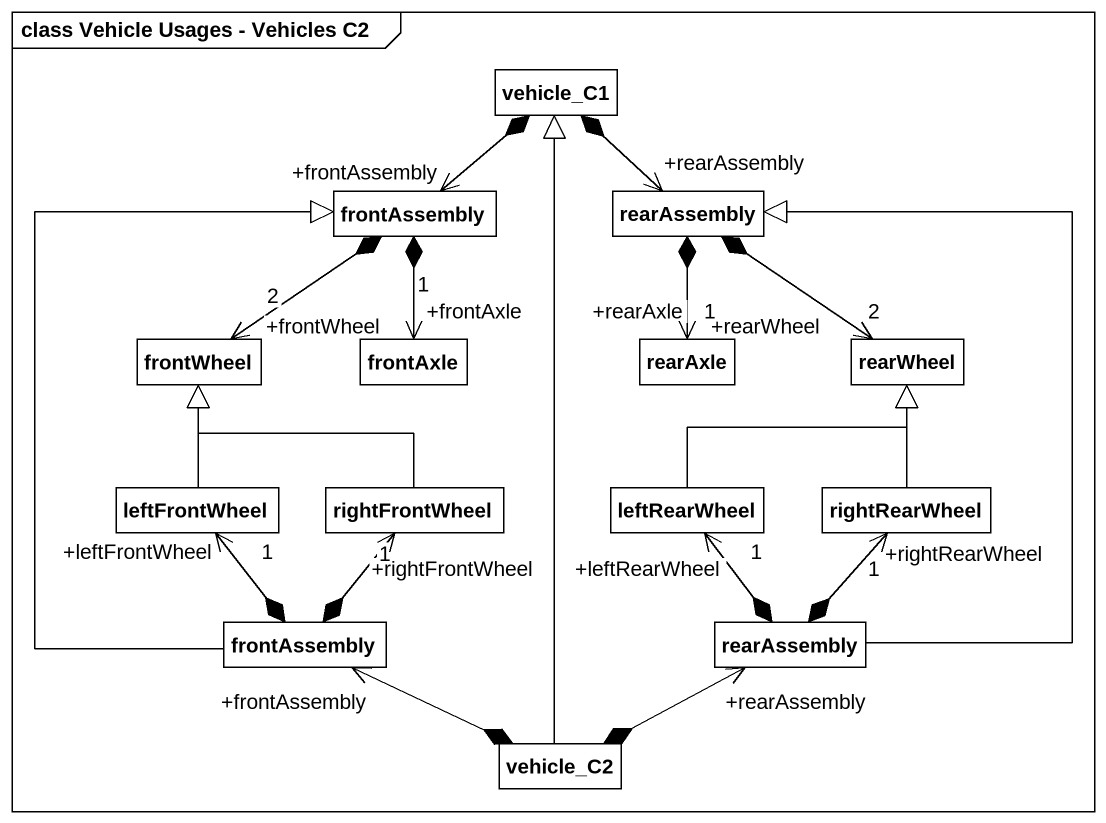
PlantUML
@startuml
mainframe class Vehicle Usages - Vehicles C2
hide circle
hide empty members
class vehicle_C1
class frontAssembly
class rearAssembly
class frontWheel
class frontAxle
class rearAxle
class rearWheel
class leftFrontWheel
class rightFrontWheel
class leftRearWheel
class rightRearWheel
class "frontAssembly" as frontAssembly_2
class "rearAssembly" as rearAssembly_2
class vehicle_C2
frontAssembly "+frontAssembly" <-up-* vehicle_C1
rearAssembly "+rearAssembly" <-up-* vehicle_C1
frontWheel "+frontWheel\n2" <-up-* frontAssembly
frontAxle "+frontAxle\n1" <-up-* frontAssembly
rearAxle "+rearAxle\n1" <-up-* rearAssembly
rearWheel "+rearWheel\n2" <-up-* rearAssembly
leftFrontWheel -up-|> frontWheel
leftFrontWheel "+leftFrontWheel\n1" <--* frontAssembly_2
rightFrontWheel -up-|> frontWheel
rightFrontWheel "+rightFrontWheel\n1" <--* frontAssembly_2
leftRearWheel -up-|> rearWheel
leftRearWheel "+leftRearWheel\n1" <--* rearAssembly_2
rightRearWheel -up-|> rearWheel
rightRearWheel "+rightRearWheel\n1" <--* rearAssembly_2
frontAssembly_2 -up-|> frontAssembly
frontAssembly_2 "+frontAssembly" <-right-* vehicle_C2
rearAssembly_2 -up-|> rearAssembly
rearAssembly_2 "+rearAssembly" <-left-* vehicle_C2
vehicle_C2 -up-|> vehicle_C1
@enduml
